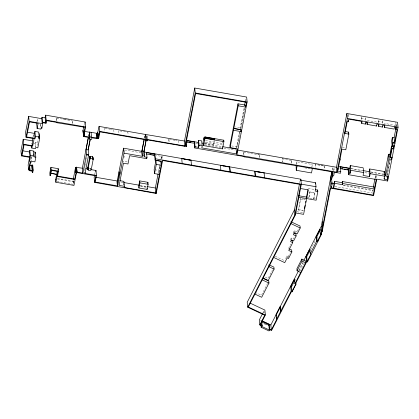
<?xml version="1.0" encoding="UTF-8"?>
<svg xmlns="http://www.w3.org/2000/svg" width="419" height="419" viewBox="0 0 419 419"><rect width="100%" height="100%" fill="white"/><g stroke="black" fill="none" stroke-linecap="round" stroke-linejoin="round"><path stroke-width="0.31" stroke-dasharray="2.1 1.57" d="M32.944 137.285L33.515 134.31M36.888 122.243L37.506 119.054M35.254 146.833L35.191 142.512L37.343 142.884L37.584 145.362M37.343 142.884L38.187 138.521M56.764 120.971L56.534 117.744L56.879 121.274M72.508 123.705L72.272 120.483L72.56 123.422M83.962 125.501L84.329 123.626M73.655 183.155L73.885 181.977M88.509 136.474L88.88 134.567M88.629 136.233L88.996 134.337M84.664 167.841L85.031 165.929M85.157 165.296L85.523 163.384M85.649 162.75L86.633 157.659M94.72 174.482L95.181 172.109M118.682 130.686L119.027 134.216M123.872 158.026L124.364 155.47M144.403 138.019L145.021 134.839M144.424 138.286L144.916 135.751L145.089 137.516M146.624 137.511L147.111 135.007L147.478 138.72M146.603 138.008L146.969 136.107L147.258 139.05M158.162 173.45L160.247 162.687M160.985 158.885L161.472 156.355L156.381 155.47M159.194 172.178L159.026 170.481L160.079 165.049M158.916 172.052L160.021 166.343M161.493 158.733L161.985 156.193M204.372 143.696L213.59 145.299L214.209 140.59M213.59 145.299L214.428 140.983M222.856 141.014L222.112 144.864L205.106 141.91M236.363 147.739L239.443 131.812M240.061 128.628L244.13 107.604M245.366 101.236L245.979 98.051M236.798 147.965L239.878 132.053M240.496 128.869L244.56 107.866M245.916 100.869L246.163 99.591M240.118 132.797L237.39 146.907L231.78 145.932M244.989 107.641L241.072 127.884L235.462 126.91M243.91 155.061L243.68 151.84L243.968 154.779M259.654 157.801L259.419 154.574L257.533 154.244M291.629 163.358L291.394 160.131L291.739 163.661M296.196 164.63L296.746 161.792L311.998 164.447L312.275 167.275M299.695 182.736L300.062 180.846M303.351 210.946L298.574 210.118L298.522 209.62L300.674 198.522L305.451 199.35M298.574 210.118L300.674 198.522M311.233 168.412L311.998 164.447M309.919 191.755L308.855 197.978L309.919 191.755L314.826 192.604L314.873 193.101L313.768 198.831L309.473 198.082M313.768 198.831L314.826 192.604M332.11 170.282L332.607 167.715M333.178 171.02L333.781 167.904M347.812 116.304L348.226 114.188M361.356 119.74L361.524 117.011M365.069 120.384L365.337 117.163L365.698 120.876M378.331 123.296L378.441 119.954M382.186 123.359L382.447 120.138M384.406 124.935L384.694 123.448L394.274 125.113L393.986 126.601M375.026 178.295L375.634 175.179M373.355 189.404L373.109 190.671L342.931 185.428M375.445 178.625L376.058 175.451M395.641 126.308L395.457 124.448L395.84 122.463L396.206 126.177M386.936 174.739L389.869 159.592M396.269 126.517L396.631 124.653L395.457 124.448M389.916 159.697L387.606 171.643L387.952 175.168M387.282 175.43L390.251 160.068M310.757 249.572L315.685 239.778M268.548 265.101L268.757 264.693M290.55 222.06L290.76 221.651M268.37 277.944L272.444 269.967M297.013 231.875L294.311 230.602L293.221 232.728L293.321 233.718M267.61 283.349L261.498 295.306L255.297 292.383M290.404 239.673L291.242 238.039L293.352 239.034L294.782 236.237M288.529 248.462L290.817 243.989M297.286 231.34L298.647 228.674M285.638 258.544L286.989 255.894L288.33 256.522L288.476 258.01M288.33 256.522L290.278 252.709M262.797 313.134L263.965 310.856M263.42 312.941L264.007 311.794M298.742 270.402L302.9 262.273M299.077 270.768L303.251 262.608M304.288 263.09L300.475 270.554L298.936 269.789M88.22 168.029L90.583 168.365M361.236 118.504L364.949 119.148M378.153 121.442L382.06 122.123M367.29 120.421L376.77 122.07M342.26 147.231L345.612 147.813M205.472 140.538L222.484 143.492M204.891 142.795L213.491 144.293M351.206 168.527L362.686 170.523M370.983 171.963L383.746 174.184M350.321 168.616L362.613 170.753M371.066 172.225L383.731 174.424M57.162 117.854L58.419 118.074M62.829 118.839L64.086 119.059M64.715 119.169L67.234 119.609M67.868 119.719L70.387 120.153M204.545 143.523L221.939 146.545M56.476 118.032L72.22 120.766M195.621 143.24L198.842 143.801M199.481 143.916L201.413 144.251M204.634 144.806L221.368 147.718M223.945 148.164L234.886 150.07M364.808 172.649L368.668 173.319M283.459 158.754L282.233 158.539L282.579 162.069M317.702 164.704L320.252 165.149M320.891 165.259L323.442 165.704M323.405 165.882L315.119 164.442L315.407 167.38M243.622 152.123L259.366 154.857M291.341 160.414L282.181 158.822L282.469 161.765M169.407 139.312L174.995 140.281M175.613 140.386L176.855 140.606M105.049 128.319L110.606 129.282M111.224 129.392L112.46 129.607M119.913 130.901L127.9 132.289L128.188 135.232M304.765 167.878L307.31 168.318M307.944 168.428L309.851 168.757M343.119 184.999L372.732 190.142L372.91 191.928M334.797 186.471L373.025 193.117M124.569 149.939L141.114 152.815M308.19 188.388L315.03 189.577M33.745 143.528L34.955 143.738M309.966 192.248L314.873 193.101M127.224 161.917L123.254 161.226L123.348 162.216M154.752 169.737L159.026 170.481M307.08 197.181L308.808 197.485M313.716 198.334L315.423 198.632M300.722 199.015L305.498 199.847M32.541 156.606L33.792 156.821M298.522 209.62L303.298 210.453M296.835 211.715L303.45 212.862M140.14 185.366L146.477 186.471M121.295 182.165L123.186 182.495M140.375 185.874L146.77 186.984M140.611 186.319L146.928 187.419M57.424 178.504L73.995 181.385M57.476 178.997L74.048 181.877M56.853 181.458L73.425 184.339M275.231 256.276L284.553 260.665M265.217 277.163L268.076 278.515M260.477 320.095L261.629 320.635M264.599 324.18L266.28 324.971M396.631 124.653L396.814 126.512M382.505 120.756L382.809 123.851M378.598 120.075L378.896 123.17M376.424 175.425L376.728 178.52M375.812 175.173L376.178 178.887M361.618 116.519L361.985 120.232M348.283 114.806L348.587 117.901M333.964 167.899L334.268 170.994M332.791 167.694L333.095 170.79M324.076 165.814L324.421 169.344M324.044 165.992L324.332 168.93M315.156 164.264L315.502 167.789M317.487 236.939L317.607 238.175M296.746 161.792L297.024 164.625M294.311 230.602L294.457 232.084M295.5 279.206L295.62 280.442M291.242 238.039L291.388 239.527M286.989 255.894L287.188 257.874M259.419 154.574L259.707 157.513M264.379 311.521L264.499 312.763M178.133 140.643L178.478 144.167M168.878 139.611L169.166 142.549M168.789 139.202L169.135 142.727M162.169 156.177L162.472 159.272M161.472 156.355L161.718 158.832M124.626 150.536L124.804 152.317M113.727 129.644L114.073 133.169M104.467 128.031L104.776 131.739M90.504 168.386L90.604 169.376M90.431 168.396L90.525 169.386M90.274 168.386L90.446 169.386M84.538 168.475L84.842 171.57M73.802 183.553L73.503 180.458L73.037 180.38L73.315 183.208M40.68 124.364L40.926 126.842M40.36 124.165L40.664 127.261M37.694 119.038L37.993 122.133M35.191 142.512L35.615 146.844M33.693 134.337L33.997 137.432M31.336 143.109L31.456 144.351M31.294 156.387L31.718 160.718M31.163 157.052L31.53 160.765"/><path stroke-width="0.63" d="M83.721 126.753L82.978 130.649L83.538 136.028L84.303 136.673L89.734 137.615L89.457 139.04L91.609 139.412L91.923 137.799L97.177 138.705L98.308 138.401L98.769 137.919L99.942 131.87L145.508 139.789L145.377 140.454L147.43 140.81L147.598 139.956L186.434 146.608L186.691 145.288L186.23 140.585L194.599 142.041L195.06 146.744L194.825 147.97L244.141 156.544L244.282 156.858M92.966 157.623C92.861 156.407 90.268 155.973 89.739 157.062L87.765 167.658M93.159 159.602C93.055 158.382 90.467 157.968 89.933 159.042L87.938 169.344C88.037 170.559 90.635 170.989 91.164 169.905L93.159 159.602L92.871 157.193M23.207 139.281L23.694 144.236L32.734 145.807L32.253 140.852L23.207 139.281L20.95 150.95L21.437 155.899L30.378 157.455L29.655 161.189L30.294 161.305L28.623 169.946L29.503 170.098L29.393 170.669L32.52 171.209L32.284 172.439L32.745 172.518L33.216 170.088L32.729 165.138L31.949 165.002L31.802 165.756L32.289 170.706L29.943 170.297L29.629 165.4M28.649 116.393L29.136 121.348L42.24 123.621L41.753 118.671L28.649 116.393L25.569 132.315L26.051 137.264L34.117 138.668L32.734 145.807M21.437 155.899L23.694 144.236M26.051 137.264L29.136 121.348M39.15 133.53L39.637 138.48L37.825 147.839L35.678 147.462L35.437 148.693L31.823 148.064L32.184 146.173L24.072 144.759L21.987 155.533L30 156.926L29.519 151.977L29.828 150.369L33.74 151.049L34.059 156.853L35.819 157.156L34.908 161.881L31.776 161.341L31.65 162.001L30.671 161.828L29.173 169.58L30.053 169.732M32.253 140.852L32.829 137.882M29.571 157.586L28.136 164.997L28.623 169.946M30 156.926L30.315 155.323L29.828 150.369M57.131 122.767L56.994 122.453L46.53 120.63L46.017 123.28L42.89 122.736L41.827 128.214L41.046 128.078L40.842 129.12L37.129 128.471L38.119 123.369L29.513 121.877L26.601 136.898L35.013 138.359L34.526 133.41L34.913 131.425L38.726 132.09L39.208 137.039L38.957 138.364L39.637 138.48M35.013 138.359L35.395 136.374L34.913 131.425M32.493 166.353L32.729 165.138M41.753 118.671L42.026 117.252L45.158 117.797L45.64 122.751L42.513 122.207L42.026 117.252M35.107 153.385L35.337 152.207L33.578 151.903M32.289 170.706L31.949 165.002M42.24 123.621L42.513 122.207M45.158 117.797L45.666 115.152L85.12 122.008L85.602 126.962L83.947 135.52L84.413 136.233L89.891 137.181L89.441 132.043L96.595 133.284L97.548 133.08L99.078 126.391L145.623 134.478L146.105 139.433L99.565 131.341L99.078 126.391M45.64 122.751L46.153 120.101L45.666 115.152M56.994 122.453L56.937 122.736L85.057 127.329L83.465 135.746M88.383 137.5L86.057 149.52L86.518 154.223L82.857 173.147L77.086 172.146L76.237 172.382L74.65 179.51L57.44 176.519L58.477 171.156L58.236 168.684L50.903 167.406L49.809 173.052L50.055 175.53L50.516 175.608L51.521 170.413L57.927 171.523L55.853 182.26L73.985 185.408L76.389 173L77.002 172.591L95.899 175.875L94.636 182.396L156.208 193.489L162.593 160.508L300.795 184.533L294.924 214.842L247.702 307.211L264.74 315.24L259.785 324.929L261.87 325.914L261.168 327.286L269.003 330.973L269.679 329.659L271.538 330.533L291.378 291.729L291.97 292.012L295.982 284.155L295.861 282.919M50.055 175.53L51.144 169.884L50.903 167.406M55.853 182.26L55.607 179.782L57.361 170.905M57.995 169.925L58.236 168.684M73.278 179.138L75.441 167.967L75.855 167.349L82.37 168.197L82.857 173.147M84.884 123.233L85.12 122.008M82.37 168.197L88.388 137.107M89.891 137.181L89.441 132.043M88.231 149.389L90.205 139.213M124.019 153.15L142.303 156.329L141.821 151.374L123.537 148.195L124.019 153.15L117.671 185.942L95.186 182.029L96.464 175.414L85.026 173.429L88.671 154.595L88.21 149.892L90.289 139.139M89.928 136.992L97.931 138.097L98.329 137.741L99.565 131.341M94.605 175.074L94.149 177.447L94.636 182.396M95.747 171.664L95.977 170.465L90.897 169.58M123.537 148.195L117.027 182.124L117.22 184.103L118.001 184.24M117.22 184.103L119.195 173.895L119.001 171.916L119.782 172.052L119.975 174.032L119.195 173.895M124.37 186.324L124.15 187.455L155.831 192.965L161.959 161.305L155.114 160.116L154.653 155.412L154.91 154.087L146.54 152.636L147.001 157.34L146.744 158.66L129.597 155.679L127.984 163.997L123.448 163.206L119.148 185.413L124.37 186.324L123.883 181.369L119.824 180.662M141.821 151.374L144.157 139.291M142.303 156.329L141.978 150.94L144.183 139.548M145.623 134.478L184.475 141.035L184.962 145.99L146.142 139.244L145.66 134.29M143.958 151.296L145.896 141.271M147.001 157.34L144.319 156.874L144.031 151.296L146.236 139.904M139.7 180.888L138.715 185.989L138.909 187.969L147.121 189.398L148.111 184.297L147.917 182.312L139.7 180.888L139.894 182.867L138.909 187.969M147.666 183.59L147.917 182.312M155.114 160.116L155.37 158.791L154.91 154.087M155.915 160.461L156.303 164.426L161.189 165.275L160.802 161.315L155.915 160.461L154.14 169.632L154.527 173.592L159.414 174.44M154.527 173.592L156.303 164.426M155.831 192.965L155.344 188.011L158.042 174.084M184.475 141.035L194.741 88.027L246.655 97.046L247.137 102L236.913 154.826L336.944 172.209L347.356 118.441L346.869 113.491L397.563 122.301L398.05 127.256L387.643 181.024L376.786 179.138L373.596 195.626L330.575 188.147L322.237 231.372L320.959 233.875L321.546 234.153L307.394 262.048L306.718 261.728L295.395 283.878L295.982 284.155M298.721 196.218L298.82 197.208L316.136 200.214L317.817 191.525L315.177 191.064L316.02 186.717L264.53 177.766L264.106 172.885L254.872 171.282L255.302 176.163L191.452 165.065L191.022 160.184L181.736 158.565L182.941 158.963M184.962 145.99L195.223 92.976L194.741 88.027M155.37 158.791L191.452 165.065M194.825 147.97L194.364 143.267L194.599 142.041M195.06 146.744L198.674 147.373L198.192 142.418L198.59 140.349L201.722 140.894L202.209 145.849L201.806 147.912L236.599 153.962L237.583 148.886L230.104 147.588L229.911 145.608L233.263 128.293L240.118 129.487M198.674 147.373L199.077 145.304L198.59 140.349M203.959 137.731L203.215 141.58L203.608 145.592L222.505 148.876L223.908 141.622L223.772 140.203L204.875 136.919L204.215 140.318L203.959 137.731L205.221 137.951M203.608 145.592L205.011 138.338L204.875 136.919M205.111 138.375L205.352 137.139L214.57 138.741L214.664 139.747L205.451 138.15L205.352 137.139M214.329 139.972L214.57 138.741M223.552 141.334L223.772 140.203M230.151 171.607L229.691 166.903L220.457 165.296L221.651 165.688M238.002 103.812L238.196 105.792L245.675 107.091L245.482 105.111L238.002 103.812L233.593 126.585L233.792 128.565L241.265 129.864L240.935 131.571L233.456 130.272L233.263 128.293M230.104 147.588L233.456 130.272M233.792 128.565L238.196 105.792M229.691 166.903L230.12 171.785M244.502 105.698L245.241 101.875M245.675 107.091L246.587 102.367L195.6 93.505L185.575 145.288L186.654 145.477M244.141 156.544L244.083 156.826L333.215 172.026L332.503 175.713L333.676 175.917L334.388 172.23L340.443 173.283L340.767 171.581L340.307 166.877L348.629 168.323L349.09 173.026L348.76 174.728L376.236 179.505L373.219 195.097L331.371 187.822L331.251 186.586M255.302 176.163L254.872 171.282M264.106 172.885L254.841 171.46M264.53 177.766L255.333 175.985M296.086 165.196L296.259 170.292L311.511 172.942L312.391 168.407M296.259 170.292L297.134 165.756M247.702 307.211L247.215 302.256L294.442 209.893L299.454 184.004M300.612 180.495L300.858 179.212L143.837 151.919M262.257 321.169L269.255 324.463L269.721 329.166L269.302 329.989L261.718 326.411L262.137 325.594L260.388 324.772L265.374 315.025L248.331 307.001L295.405 214.926L301.345 184.166L300.858 179.212M306.645 198.59L306.504 197.082L307.949 189.629M304.424 208.583L305.022 205.499M305.619 202.414L305.854 201.183M315.392 183.999L315.633 182.757L300.952 180.207M317.434 191.279L317.67 190.037L315.559 189.671M303.791 260.529L321.3 226.276L331.864 171.56M317.152 241.726L316.691 237.023L320.456 229.659L319.865 229.382L316.099 236.745L316.56 241.449L317.152 241.726L320.917 234.368L320.326 234.085L321.787 231.23L330.937 183.81L330.476 179.107L331.921 171.628M331.607 179.128L332.335 175.388M331.371 187.822L332.11 184.014L331.649 179.306L332.492 174.948M336.944 172.209L336.462 167.26L346.869 113.491M334.472 181.338L333.524 186.251L333.718 188.231L334.666 183.318L334.472 181.338L342.197 182.679L342.391 184.659L334.666 183.318M340.767 171.581L337.651 171.041L339.977 160.016L339.861 158.838M339.977 160.016L341.894 149.117L345.806 149.793L348.844 134.106L348.65 132.126L345.298 131.545M348.844 134.106L344.931 133.431L347.22 121.615L348.194 121.788L348.708 119.137L362.105 121.468L361.723 123.453L365.436 124.097L365.818 122.112L367.484 122.4L367.096 124.385L376.581 126.035L376.969 124.05L379.022 124.406L378.635 126.391L382.547 127.072L382.929 125.087L384.888 125.428L384.501 127.413L394.085 129.078L394.468 127.093L396.327 127.418L395.945 129.403L397.118 129.607L394.593 142.643L392.833 142.34L392.346 137.39L394.106 137.694L394.593 142.643M340.092 168.009L340.307 166.877M348.404 133.383L348.65 132.126M342.197 182.679L342.417 181.542L374.193 187.068L374.392 189.048L342.611 183.522L342.417 181.542M342.391 184.659L342.611 183.522M348.76 174.728L348.299 170.025L348.629 168.323M390.288 154.564L388.486 154.25L385.197 171.224L385.658 175.928L388.067 176.347L387.418 179.688L384.192 179.128L384.762 176.2L384.302 171.497L369.731 168.962L370.192 173.665L369.626 176.598L363.074 175.456L363.64 172.528L363.179 167.825L350.274 165.578L349.708 168.511L350.169 173.215L349.09 173.026M350.169 173.215L350.734 170.287L350.274 165.578M369.731 168.962L369.165 171.895L369.626 176.598M373.339 187.026L374.905 178.918M373.963 188.278L374.193 187.068M383.961 173.251L384.302 171.497M392.346 137.39L391.65 140.978L392.137 145.932L393.897 146.236L393.478 148.41L391.718 148.106L391.519 146.126L393.284 146.43L393.478 148.41M385.658 175.928L388.947 158.953L388.486 154.25M391.519 146.126L389.728 155.386L389.921 157.366L391.681 157.67L391.351 159.372L388.947 158.953M389.921 157.366L391.718 148.106M392.137 145.932L392.833 142.34M394.106 137.694L396.149 127.135M269.328 264.96L273.9 267.118L274.099 269.098L268.27 280.494L263.127 278.069M263.137 278.415L268.778 281.076L268.972 283.055L261.692 297.286L254.93 294.101M290.938 239.914L292.535 240.632L292.729 242.611L288.722 250.447L291.865 251.966L288.523 258.507L287.188 257.874L284.747 262.645L273.675 257.428M293.766 232.98L295.924 234.001L296.118 235.981L293.546 241.014L291.435 240.019L290.597 241.653L292.729 242.611M291.341 221.923L300.009 226.009L300.203 227.988L297.207 233.854L294.505 232.582L293.415 234.708L296.118 235.981M262.504 313.705L259.298 319.98L259.785 324.929M301.832 259.083L302.026 261.063L305.655 262.776L305.461 260.796L301.832 259.083L296.882 268.768L297.076 270.747L300.669 272.533M269.302 329.989L268.841 325.285L269.255 324.463M297.076 270.747L302.026 261.063M269.721 329.166L271.329 329.926L276.702 319.409L276.074 314.627L280.253 306.451L280.882 311.233L280.604 311.375M271.329 329.926L270.842 324.976L298.443 270.983M276.357 315.879L276.241 314.706L280.421 306.53M290.702 286.418L294.468 279.059L294.929 283.763L295.772 284.161L292.012 291.519L291.163 291.121L290.702 286.418L291.551 286.816L292.012 291.519M306.043 256.418L309.809 249.054L310.269 253.757L310.945 254.076L307.179 261.44L306.504 261.121L306.043 256.418L306.718 256.737L307.179 261.44M306.718 256.737L310.191 249.939M291.551 286.816L294.735 280.589M276.535 319.33L280.714 311.155L280.253 306.451M291.163 291.121L280.714 311.155M294.929 283.763L306.504 261.121M310.269 253.757L316.56 241.449M90.122 158.717L89.985 156.69M186.832 141.8L188.079 142.004M189.325 142.203L190.572 142.402M185.973 141.905L194.364 143.267M347.356 118.441L398.05 127.256M195.223 92.976L247.137 102M394.97 143.172L393.211 142.869L392.687 145.566L394.447 145.87M393.85 148.939L392.09 148.63L390.471 156.999L392.231 157.303M205.011 138.338L223.908 141.622M338.442 166.312L349.928 168.307M363.325 170.633L369.071 171.633M384.38 174.294L385.658 174.514M186.371 140.365L198.192 142.418M201.963 143.073L203.257 143.298M222.583 146.66L236.117 149.012L236.599 153.962M237.709 150.096L336.462 167.26M341.632 168.621L342.915 168.847M344.203 169.067L345.492 169.292M346.78 169.517L348.069 169.742M350.734 170.287L363.64 172.528M370.192 173.665L384.762 176.2M340.621 168.689L348.299 170.025M199.077 145.304L202.209 145.849M387.606 178.719L388.073 178.798M46.153 120.101L85.602 126.962M186.691 145.288L185.612 145.1L185.491 143.864M84.643 131.404L89.404 132.231M330.476 179.107L331.649 179.306M331.529 182.983L334.105 183.428M141.978 150.94L144.031 151.296M330.937 183.81L332.11 184.014M184.177 159.178L185.418 159.393M186.654 159.608L190.373 160.252M222.882 165.903L224.118 166.118M225.349 166.333L229.041 166.977M27.319 132.158L34.526 133.41M150.023 154.365L151.296 154.585M152.568 154.805L153.836 155.025M146.283 153.956L154.653 155.412M35.395 136.374L39.208 137.039M142.439 155.643L144.492 156.004M86.057 149.52L88.21 149.892M300.502 188.513L308.332 189.875L303.597 214.35L295.762 212.988M86.518 154.223L88.671 154.595M86.403 154.815L88.556 155.187M298.674 195.72L306.504 197.082M22.731 150.798L29.519 151.977M30.315 155.323L34.227 156.004M85.811 168.695L88.351 169.14M139.894 182.867L148.111 184.297M29.456 165.348L31.802 165.756M95.982 177.305L117.189 180.987L117.671 185.942M51.144 169.884L58.477 171.156M123.663 182.506L139.506 185.256M147.106 186.581L155.344 188.011M32.436 169.952L33.216 170.088M51.06 173.267L56.691 174.372L50.285 173.257M55.607 179.782L56.073 179.861M88.22 168.029L87.838 167.794M290.954 223.631L300.203 227.988M316.099 236.745L316.691 237.023M274.099 269.098L268.951 266.673L268.851 265.683M262.205 279.866L268.972 283.055M250.195 303.157L264.887 310.076L265.374 315.025M262.205 320.907L270.842 324.976M261.838 321.986L268.841 325.285M289.576 248.97L291.671 249.986L291.865 251.966M83.198 131.336L82.983 130.796M322.206 221.604L322.667 226.511M395.698 126.926L395.945 129.403M391.178 157.607L391.351 159.372M384.307 125.433L384.501 127.413M382.427 125.836L382.547 127.072M387.517 179.788L387.643 181.024M387.056 175.975L387.418 179.688M384.076 177.955L384.192 179.128M378.457 124.537L378.635 126.391M376.487 125.045L376.581 126.035M366.903 122.406L367.096 124.385M365.316 122.861L365.436 124.097M361.539 121.594L361.723 123.453M348.074 120.546L348.194 121.788M344.837 132.435L344.931 133.431M339.678 158.806L339.793 159.985M338.023 168.333L338.138 169.512M337.531 169.8L337.651 171.041M332.099 171.596L332.503 175.713M322.117 230.131L322.237 231.372M321.3 226.276L321.787 231.23M317.67 190.037L317.817 191.525M321.368 232.299L321.546 234.153M315.633 182.757L316.02 186.717M319.865 229.382L320.326 234.085M317.791 240.035L317.911 241.271M295.285 213.69L295.405 214.926M294.442 209.893L294.924 214.842M295.599 282.396L295.772 284.161M276.472 317.057L276.702 319.409M261.676 320.891L262.137 325.594M261.686 324.055L261.87 325.914M260.985 325.427L261.168 327.286M240.742 129.591L240.935 131.571M222.395 147.729L222.505 148.876M220.457 165.296L220.881 170.182M186.261 144.843L186.434 146.608M181.736 158.565L182.16 163.452M156.088 192.253L156.208 193.489M147.315 139.637L147.43 140.81M145.262 139.281L145.377 140.454M146.629 157.486L146.744 158.66M143.895 152.542L144.141 155.014M147.022 188.409L147.121 189.398M123.788 183.742L123.909 184.978M98.648 136.678L98.769 137.919M97.842 132.792L98.329 137.741M97.816 132.828L98.297 137.783M97.732 132.923L98.219 137.872M97.643 133.006L98.161 138.49M97.548 133.08L98.036 138.029M97.444 133.142L98.009 138.563M97.334 133.2L97.821 138.15M97.218 133.242L97.706 138.191M97.098 133.273L97.585 138.228M96.978 133.294L97.459 138.244M96.852 133.305L97.339 138.254M96.731 133.3L97.213 138.254M96.595 133.284L97.082 138.233M95.977 170.465L96.464 175.414M91.059 132.32L91.546 137.275M92.767 157.078L93.018 159.115M92.704 157.036L92.898 159.016M92.636 156.999L92.829 158.979M92.489 156.952L92.756 158.953M89.614 136.379L89.734 137.615M89.284 137.275L89.457 139.04M90.436 156.596L90.63 158.576M90.357 156.591L90.551 158.571M90.279 156.591L90.473 158.571M90.2 156.601L90.394 158.581M90.127 156.622L90.321 158.602M90.054 156.654L90.247 158.633M89.87 156.79L90.064 158.775M89.823 156.853L89.98 158.901M89.755 156.989L89.933 159.042M88.074 167.988L88.215 169.47M88.006 167.951L88.2 169.931M87.885 167.851L88.137 169.884M87.744 167.364L88.032 169.774M84.235 133.153L84.533 136.248M84.109 133.137L84.455 136.699M84.03 133.111L84.334 136.206M84.01 133.698L84.256 136.17M83.999 134.269L84.182 136.128M83.994 134.834L84.114 136.07M83.418 132.682L83.601 134.536M83.318 132.572L83.685 136.285M82.993 130.503L83.601 136.165M84.905 172.188L85.026 173.429M76.598 167.191L77.086 172.146M76.473 167.181L76.955 172.13M76.342 167.181L76.829 172.136M76.211 167.202L76.698 172.151M76.085 167.233L76.572 172.188M75.97 167.286L76.452 172.235M75.855 167.349L76.342 172.303M75.755 167.427L76.237 172.382M75.661 167.521L76.148 172.471M75.582 167.621L76.069 172.57M75.52 167.731L76.007 172.68M75.472 167.846L75.923 172.921M74.65 179.51L74.603 179.013L57.393 176.022L57.44 176.519M45.896 122.039L46.017 123.28M41.706 126.978L41.827 128.214M38.773 136.505L38.957 138.364M36.642 123.521L37.129 128.471M35.337 152.207L35.819 157.156M33.756 153.757L33.876 154.993M31.577 145.587L31.823 148.064M32.624 171.282L32.745 172.518M32.101 170.58L32.284 172.439M29.23 156.858L29.655 161.189M29.519 165.966L29.822 169.061"/></g></svg>
